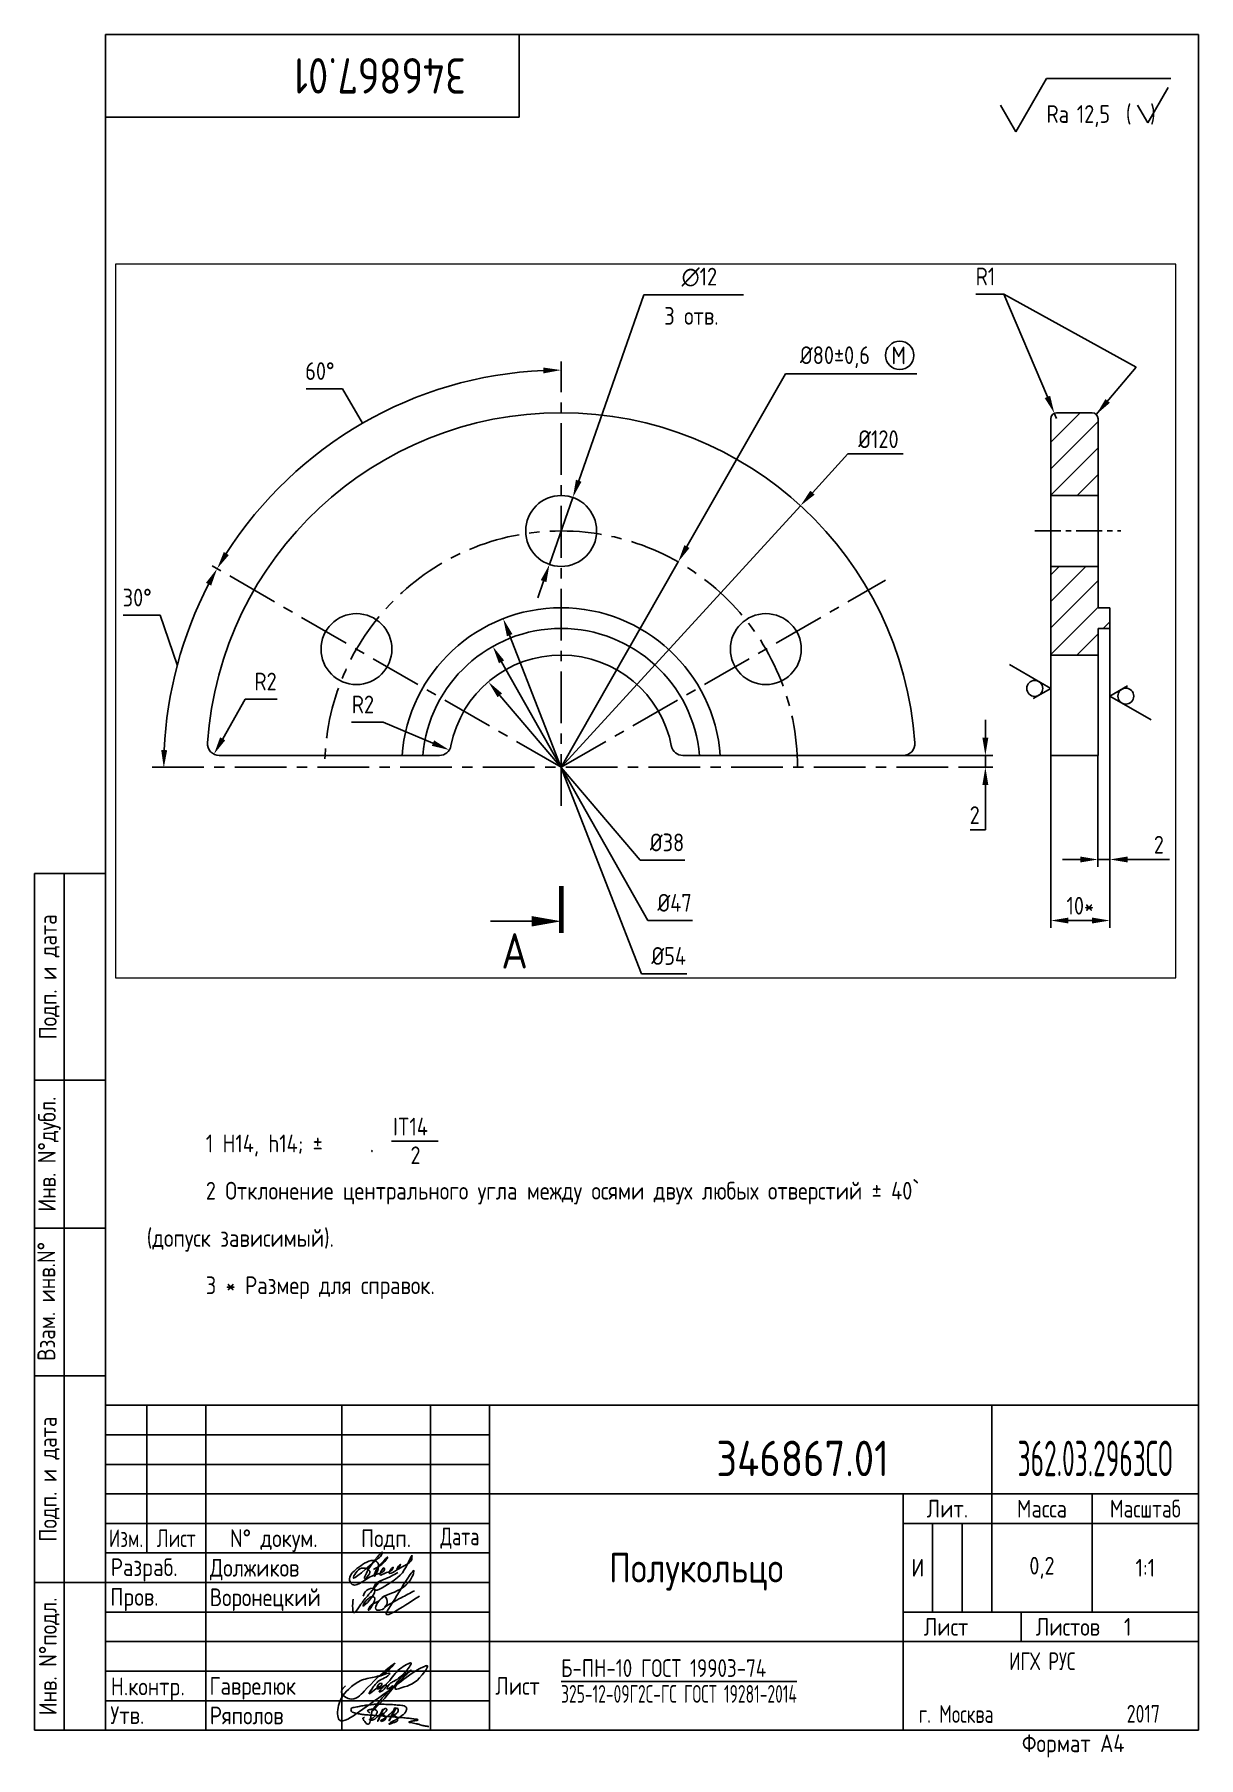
# Paper-space layout 'A4_protect' of a CAD drawing. Header units: millimetres. Extents: x 8 to 205, y 0 to 292.
# The model-space entities are those that its viewports show. They can reach past a viewport. Long polylines and large blocks are cut down to what shows.
import ezdxf
from ezdxf.enums import TextEntityAlignment as Align

# ---------------------------------------------------------------- set-up
doc = ezdxf.new("R2010")
doc.units = ezdxf.units.MM
doc.header["$LTSCALE"] = 7
doc.linetypes.add('CENTER', pattern=[2, 1.25, -0.25, 0.25, -0.25])
doc.layers.add('AM_VIEWS', color=1, linetype='Continuous', lineweight=25, plot=False)
for name, color, linetype in [('Bord', 1, 'Continuous'), ('Cen', 5, 'CENTER'), ('Cont', 6, 'Continuous'), ('Dim', 7, 'Continuous'), ('Sil', 4, 'Continuous'), ('Text', 3, 'Continuous'), ('Textb', 6, 'Continuous'), ('Vporti', 7, 'Continuous')]:
    doc.layers.add(name, color=color, linetype=linetype)
doc.layers.get('Vporti').off()
doc.styles.add('Style1', font='romans.shx', dxfattribs={"width": 0.8})
doc.dimstyles.new('Anqular', dxfattribs={"dimtxt": 3, "dimasz": 3, "dimexe": 1.25, "dimexo": 0, "dimgap": 1.5, "dimtad": 2, "dimtoh": 1, "dimtxsty": 'Style1', "dimcen": 2.5, "dimclrt": 3, "dimadec": 0, "dimazin": 0, "dimtfac": 1, "dimtmove": 1, "dimatfit": 3, "dimfxl": 1, "dimarcsym": 0})
doc.dimstyles.new('Dia', dxfattribs={"dimtxt": 3, "dimasz": 3, "dimexe": 1.25, "dimexo": 0, "dimgap": 1.5, "dimtad": 1, "dimtih": 1, "dimtoh": 1, "dimtxsty": 'Style1', "dimcen": 0, "dimsd2": 1, "dimclrt": 3, "dimadec": 0, "dimazin": 0, "dimtfac": 1, "dimtmove": 0, "dimatfit": 3, "dimfxl": 1, "dimarcsym": 0})
doc.dimstyles.new('Lin', dxfattribs={"dimtxt": 3, "dimasz": 3, "dimexe": 1.25, "dimexo": 0, "dimgap": 1, "dimtad": 1, "dimtoh": 1, "dimdec": 3, "dimtxsty": 'Style1', "dimcen": 2.5, "dimclrt": 3, "dimadec": 0, "dimazin": 0, "dimtfac": 1, "dimtdec": 3, "dimtmove": 0, "dimatfit": 3, "dimldrblk": 'DOT', "dimfxl": 1, "dimarcsym": 0})
doc.dimstyles.new('Rad', dxfattribs={"dimtxt": 3, "dimasz": 3, "dimexe": 1.25, "dimexo": 0, "dimgap": 1.5, "dimtad": 1, "dimtoh": 1, "dimtxsty": 'Style1', "dimcen": 2.5, "dimclrt": 3, "dimadec": 0, "dimazin": 0, "dimtfac": 1, "dimtmove": 0, "dimatfit": 2, "dimfxl": 1, "dimarcsym": 0})

# ---------------------------------------------------------------- blocks, each defined once
blk = doc.blocks.new('A4')
at = {"layer": 'Bord'}
for p, q in [((20, 55), (85, 55)), ((20, 50), (85, 50)), ((20, 45), (85, 45)), ((160, 40), (160, 25)), ((165, 40), (165, 25)), ((20, 30), (85, 30)), ((20, 25), (85, 25)), ((20, 20), (85, 20)), ((20, 15), (85, 15)), ((20, 10), (85, 10))]:
    blk.add_line(p, q, dxfattribs=at)
at = {"layer": 'Cont'}
for p, q in [((205, 292), (20, 292)), ((20, 292), (20, 5)), ((90, 278), (90, 292)), ((205, 292), (205, 5)), ((20, 278), (90, 278)), ((8, 5), (8, 150)), ((8, 150), (20, 150)), ((13, 5), (13, 150)), ((8, 115), (20, 115)), ((20, 90), (8, 90)), ((20, 65), (8, 65)), ((205, 60), (20, 60)), ((20, 60), (205, 60)), ((27, 60), (27, 35)), ((37, 60), (37, 5)), ((60, 5), (60, 60)), ((75, 60), (75, 5)), ((85, 5), (85, 60)), ((170, 60), (170, 25)), ((85, 45), (205, 45)), ((155, 5), (155, 45)), ((187, 25), (187, 45)), ((20, 40), (85, 40)), ((205, 40), (155, 40)), ((85, 35), (20, 35)), ((20, 30), (8, 30)), ((155, 25), (205, 25)), ((175, 25), (175, 20)), ((205, 20), (85, 20)), ((20, 5), (8, 5)), ((205, 5), (20, 5))]:
    blk.add_line(p, q, dxfattribs=at)
at = {"layer": 'Text', "style": 'Style1', "width": 0.8}
for s, p in [('Подп. и дата', (10.5, 132.5)), ('Инв. N%%dдубл.', (10.5, 102.5)), ('Взам. инв.N%%d ', (10, 78.38)), ('Подп. и дата', (10.5, 47.5)), ('Инв. N%%dподл.', (10.5, 17.5))]:
    blk.add_text(s, height=3, rotation=90, dxfattribs=at).set_placement(p, align=Align.MIDDLE)
at = {"layer": 'Text', "style": 'Style1'}
for s, width, p in [('Лит.', 0.8, (162.5, 42.5)), ('Масса', 0.8, (178.5, 42.5)), ('Масштаб', 0.75, (196, 42.5)), ('Изм.', 0.7, (23.5, 37.5)), ('Лист', 0.7, (32, 37.5)), ('N%%d докум.', 0.8, (48.5, 37.5)), ('Подп.', 0.8, (67.5, 37.5)), ('Лист', 0.8, (162.27, 22.5)), ('Листов', 0.8, (182.9, 22.5))]:
    blk.add_text(s, height=3, dxfattribs=dict(at, width=width)).set_placement(p, align=Align.MIDDLE_CENTER)
at = {"layer": 'Text', "style": 'Style1', "width": 0.7}
for s, p in [('Дата', (80, 37.5)), ('ИГХ РУС', (178.57, 16.69))]:
    blk.add_text(s, height=3, dxfattribs=at).set_placement(p, align=Align.MIDDLE)
at = {"layer": 'Text', "style": 'Style1'}
for s, width, p in [('Разpаб.', 0.8, (20.92, 31.1)), ('Пpов.', 0.8, (20.84, 26.08)), ('Н.контp.', 0.8, (20.92, 10.92)), ('Утв.', 0.8, (20.84, 6.06)), ('г. Москва', 0.7, (157.64, 6.25)), ('Фоpмат А4', 0.8, (175.11, 1.29))]:
    blk.add_text(s, height=3, dxfattribs=dict(at, width=width)).set_placement(p)
for tag, p, width in [('ФИО', (39, 31), 0.8), ('ФИО', (39, 26), 0.8), ('ГОСТ_СОРТАМЕНТА', (98.19, 14), 0.8), ('ФИО', (39, 11), 0.8), ('ФИО', (39, 6), 0.8), ('2017', (192.85, 6.29), 0.7)]:
    blk.add_attdef(tag, p, '', height=3, dxfattribs=dict(at, width=width))
at = {"layer": 'Text', "style": 'Style1', "width": 0.8}
for tag, p in [('И', (157.49, 32.5)), ('700', (178.5, 32.5)), ('1:20', (196, 32.5))]:
    blk.add_attdef(tag, text='', height=3, dxfattribs=at).set_placement(p, align=Align.MIDDLE)
blk.add_attdef('Сборочный_чертеж', text='', height=3, dxfattribs=at).set_placement((120, 21.3), align=Align.CENTER)
for tag, p in [('1', (171.12, 22.5)), ('2', (193, 22.5))]:
    blk.add_attdef(tag, text='', height=3, dxfattribs=at).set_placement(p, align=Align.MIDDLE_CENTER)
blk.add_attdef('ЛИСТ', text='', height=3, dxfattribs=at).set_placement((85.99, 12.5), align=Align.MIDDLE_LEFT)
at = {"layer": 'Text', "style": 'Style1', "width": 0.7}
blk.add_attdef('%%OГОСТ_ТЕХ._ТРЕБОВАНИЙ', text='', height=3, dxfattribs=at).set_placement((98.19, 8), align=Align.BOTTOM_LEFT)
at = {"layer": 'Textb', "style": 'Style1', "width": 0.8}
blk.add_attdef('1234567', (81, 290), '', height=6, rotation=180, dxfattribs=at)
blk.add_attdef('1234567', (123.4, 48), '', height=6, dxfattribs=at)
for tag, height, p in [('123ХЯ', 6, (183.62, 48)), ('НАИМЕНОВАНИЕ', 5, (120, 30))]:
    blk.add_attdef(tag, text='', height=height, dxfattribs=at).set_placement(p, align=Align.CENTER)
blk = doc.blocks.new('A$C314368CF')
at = {"layer": 'Text'}
for q in [(7.18, 6), (1.98, 3)]:
    blk.add_line((3.72, 0), q, dxfattribs=at)
at = {"layer": 'Text', "style": 'Style1', "width": 0.8}
blk.add_text('(  )', height=3, dxfattribs=at).set_placement((0, 0))
blk = doc.blocks.new('sherISO_18')
at = {"layer": 'Cont'}
for p, q in [((-30.94, -16.46), (-25.74, -7.46)), ((-25.74, -7.46), (-4.67, -7.46)), ((-30.94, -16.46), (-33.54, -11.96))]:
    blk.add_line(p, q, dxfattribs=at)
blk.add_blockref('A$C314368CF', (-12.3, -14.96))
at = {"layer": 'Textb', "style": 'Style1', "width": 0.8}
blk.add_text('Ra', height=3, dxfattribs=at).set_placement((-25.74, -14.96))
blk.add_attdef('12,5', (-20.6, -14.96), '', height=3, dxfattribs=at)
blk = doc.blocks.new('*D19')
at = {"layer": 'Dim', "color": 0, "lineweight": -2, "transparency": 16777216}
for p, q in [((322.07, 14.02), (298.31, 41.91)), ((329.63, 14.02), (322.07, 14.02))]:
    blk.add_line(p, q, dxfattribs=at)
at = {"layer": 'Dim', "color": 0, "transparency": 16777216}
blk.add_solid([(298.69, 42.24), (297.93, 41.59), (296.37, 44.2)], dxfattribs=at)
at = {"layer": 'Dim', "color": 3, "transparency": 16777216, "insert": (326.6, 17.02), "char_height": 3, "attachment_point": 5, "style": 'Style1'}
blk.add_mtext('%%c38', dxfattribs=at)
blk = doc.blocks.new('*D20')
at = {"layer": 'Dim', "color": 0, "lineweight": -2, "transparency": 16777216}
for p, q in [((323.35, 3.8), (298.6, 47.58)), ((330.91, 3.8), (323.35, 3.8))]:
    blk.add_line(p, q, dxfattribs=at)
at = {"layer": 'Dim', "color": 0, "transparency": 16777216}
blk.add_solid([(299.03, 47.83), (298.16, 47.33), (297.12, 50.19)], dxfattribs=at)
at = {"layer": 'Dim', "color": 3, "transparency": 16777216, "insert": (327.88, 6.8), "char_height": 3, "attachment_point": 5, "style": 'Style1'}
blk.add_mtext('%%c47', dxfattribs=at)
blk = doc.blocks.new('*D21')
at = {"layer": 'Dim', "color": 0, "lineweight": -2, "transparency": 16777216}
for p, q in [((322.31, -5.2), (299.97, 52.1)), ((329.98, -5.2), (322.31, -5.2))]:
    blk.add_line(p, q, dxfattribs=at)
at = {"layer": 'Dim', "color": 0, "transparency": 16777216}
blk.add_solid([(300.44, 52.28), (299.51, 51.91), (298.88, 54.89)], dxfattribs=at)
at = {"layer": 'Dim', "color": 3, "transparency": 16777216, "insert": (326.89, -2.2), "char_height": 3, "attachment_point": 5, "style": 'Style1'}
blk.add_mtext('%%c54', dxfattribs=at)
blk = doc.blocks.new('RAZREZ01')
at = {"layer": 'Text'}
blk.add_lwpolyline([(-12, 0), (-5, 0)], dxfattribs=at)
blk.add_lwpolyline([(0, 0, 0, 1.76, 0), (-5, 0, 1.76, 1.76, 0)], format="xyseb", dxfattribs=at)
at = {"layer": 'Text', "const_width": 0.8}
blk.add_lwpolyline([(0, 2), (0, -6)], dxfattribs=at)
at = {"layer": 'Textb', "style": 'Style1', "width": 0.8}
blk.add_attdef('A', (-10.16, 2), '', height=6, dxfattribs=at)
blk = doc.blocks.new('*D22')
at = {"layer": 'Dim', "color": 0, "lineweight": -2, "transparency": 16777216}
for p, q in [((240.84, 55.46), (234.54, 55.46)), ((243.73, 47.09), (240.84, 55.46))]:
    blk.add_line(p, q, dxfattribs=at)
blk.add_arc((308.77, 29.69), 67.32, 152.5533, 177.485, dxfattribs=at)
at = {"layer": 'Dim', "color": 0, "transparency": 16777216}
for points in [[(248.58, 60.96), (249.46, 60.48), (250.46, 63.35)], [(242.01, 32.63), (241.01, 32.65), (241.44, 29.64)]]:
    blk.add_solid(points, dxfattribs=at)
at = {"layer": 'Dim', "color": 3, "transparency": 16777216, "insert": (236.94, 58.46), "char_height": 3, "attachment_point": 5, "style": 'Style1'}
blk.add_mtext('30°', dxfattribs=at)
blk = doc.blocks.new('*D23')
at = {"layer": 'Dim', "color": 0, "lineweight": -2, "transparency": 16777216}
for p, q in [((271.69, 93.79), (265.51, 93.79)), ((275.07, 87.96), (271.69, 93.79))]:
    blk.add_line(p, q, dxfattribs=at)
blk.add_arc((308.69, 29.74), 67.23, 92.557, 147.443, dxfattribs=at)
at = {"layer": 'Dim', "color": 0, "transparency": 16777216}
for points in [[(305.68, 97.39), (305.7, 96.4), (308.69, 96.96)], [(252.45, 65.65), (251.6, 66.17), (250.47, 63.35)]]:
    blk.add_solid(points, dxfattribs=at)
at = {"layer": 'Dim', "color": 3, "transparency": 16777216, "insert": (267.85, 96.79), "char_height": 3, "attachment_point": 5, "style": 'Style1'}
blk.add_mtext('60°', dxfattribs=at)
blk = doc.blocks.new('*D24')
at = {"layer": 'Dim', "color": 0, "lineweight": -2, "transparency": 16777216}
for p, q in [((255.22, 41.25), (251.41, 34.56)), ((260.6, 41.25), (255.22, 41.25))]:
    blk.add_line(p, q, dxfattribs=at)
at = {"layer": 'Dim', "color": 0, "transparency": 16777216}
blk.add_solid([(250.97, 34.8), (251.84, 34.31), (249.93, 31.95)], dxfattribs=at)
at = {"layer": 'Dim', "color": 3, "transparency": 16777216, "insert": (258.66, 44.25), "char_height": 3, "attachment_point": 5, "style": 'Style1'}
blk.add_mtext('R2', dxfattribs=at)
blk = doc.blocks.new('*D25')
at = {"layer": 'Dim', "color": 0, "lineweight": -2, "transparency": 16777216}
for p, q in [((273.2, 37.37), (278.59, 37.37)), ((278.59, 37.37), (287, 33.83))]:
    blk.add_line(p, q, dxfattribs=at)
at = {"layer": 'Dim', "color": 0, "transparency": 16777216}
blk.add_solid([(287.19, 34.29), (286.8, 33.37), (289.76, 32.66)], dxfattribs=at)
at = {"layer": 'Dim', "color": 3, "transparency": 16777216, "insert": (275.14, 40.37), "char_height": 3, "attachment_point": 5, "style": 'Style1'}
blk.add_mtext('R2', dxfattribs=at)
blk = doc.blocks.new('*D26')
at = {"layer": 'Dim', "color": 0, "lineweight": -2, "transparency": 16777216}
for p, q in [((322.66, 109.68), (311.66, 78.23)), ((335.11, 109.68), (322.66, 109.68)), ((306.71, 64.07), (310.67, 75.4)), ((305.72, 61.24), (304.73, 58.41))]:
    blk.add_line(p, q, dxfattribs=at)
at = {"layer": 'Dim', "color": 0, "transparency": 16777216}
for points in [[(311.19, 78.4), (312.13, 78.07), (310.67, 75.4)], [(305.24, 61.41), (306.19, 61.07), (306.71, 64.07)]]:
    blk.add_solid(points, dxfattribs=at)
at = {"layer": 'Dim', "color": 3, "transparency": 16777216, "insert": (332.08, 112.68), "char_height": 3, "attachment_point": 5, "style": 'Style1'}
blk.add_mtext('∅12', dxfattribs=at)
blk = doc.blocks.new('*D27')
at = {"layer": 'Dim', "color": 0, "lineweight": -2, "transparency": 16777216}
for p, q in [((380.48, 34.74), (380.48, 37.74)), ((366.55, 31.74), (381.73, 31.74)), ((377.29, 29.74), (381.73, 29.74)), ((380.48, 31.74), (380.48, 29.74)), ((380.48, 26.74), (380.48, 19.14)), ((380.48, 19.14), (377.88, 19.14))]:
    blk.add_line(p, q, dxfattribs=at)
at = {"layer": 'Dim', "color": 0, "transparency": 16777216}
for points in [[(379.98, 34.74), (380.98, 34.74), (380.48, 31.74)], [(379.98, 26.74), (380.98, 26.74), (380.48, 29.74)]]:
    blk.add_solid(points, dxfattribs=at)
at = {"layer": 'Dim', "color": 3, "transparency": 16777216, "insert": (378.68, 21.64), "char_height": 3, "attachment_point": 5, "style": 'Style1'}
blk.add_mtext('2', dxfattribs=at)
blk = doc.blocks.new('_Dot')
at = {"color": 0, "linetype": 'ByBlock', "lineweight": -2}
blk.add_line((-0.5, 0), (-1, 0), dxfattribs=at)
at = {"color": 0, "linetype": 'ByBlock', "const_width": 0.5}
blk.add_lwpolyline([(-0.25, 0, 1), (0.25, 0, 1)], format="xyb", close=True, dxfattribs=at)
blk = doc.blocks.new('*D28')
at = {"layer": 'Dim', "color": 0, "lineweight": -2, "transparency": 16777216}
for p, q in [((401.54, 53.24), (401.54, 12.88)), ((399.54, 31.74), (399.54, 12.88)), ((396.54, 14.13), (393.54, 14.13)), ((399.54, 14.13), (401.54, 14.13)), ((404.54, 14.13), (411.64, 14.13))]:
    blk.add_line(p, q, dxfattribs=at)
at = {"layer": 'Dim', "color": 0, "transparency": 16777216}
for points in [[(396.54, 14.63), (396.54, 13.63), (399.54, 14.13)], [(404.54, 14.63), (404.54, 13.63), (401.54, 14.13)]]:
    blk.add_solid(points, dxfattribs=at)
at = {"layer": 'Dim', "color": 3, "transparency": 16777216, "insert": (409.84, 16.63), "char_height": 3, "attachment_point": 5, "style": 'Style1'}
blk.add_mtext('2', dxfattribs=at)
blk = doc.blocks.new('*D29')
at = {"layer": 'Dim', "color": 0, "lineweight": -2, "transparency": 16777216}
for p, q in [((401.54, 53.24), (401.54, 2.55)), ((391.54, 31.74), (391.54, 2.55)), ((398.54, 3.8), (394.54, 3.8))]:
    blk.add_line(p, q, dxfattribs=at)
at = {"layer": 'Dim', "color": 0, "transparency": 16777216}
for points in [[(394.54, 4.3), (394.54, 3.3), (391.54, 3.8)], [(398.54, 4.3), (398.54, 3.3), (401.54, 3.8)]]:
    blk.add_solid(points, dxfattribs=at)
at = {"layer": 'Dim', "color": 3, "transparency": 16777216, "insert": (396.54, 6.3), "char_height": 3, "attachment_point": 5, "style": 'Style1'}
blk.add_mtext('10*', dxfattribs=at)
blk = doc.blocks.new('sherISO_09')
at = {"layer": 'Text'}
for q in [(4.04, 7), (-1.73, 3)]:
    blk.add_line((0, 0), q, dxfattribs=at)
blk.add_circle((0, 2.71), 1.35, dxfattribs=at)
blk = doc.blocks.new('forma20')
at = {"layer": 'Bord'}
blk.add_circle((0, 0), 2.4, dxfattribs=at)
at = {"layer": 'Text', "style": 'Style1', "width": 0.8}
blk.add_text('М', height=3, dxfattribs=at).set_placement((-1.4, -1.5))
blk = doc.blocks.new('*D30')
at = {"layer": 'Dim', "color": 0, "lineweight": -2, "transparency": 16777216}
for p, q in [((383.59, 109.81), (378.89, 109.81)), ((390.98, 92.42), (383.59, 109.81)), ((392.54, 88.74), (392.15, 89.66))]:
    blk.add_line(p, q, dxfattribs=at)
at = {"layer": 'Dim', "color": 0, "transparency": 16777216}
blk.add_solid([(391.44, 92.61), (390.52, 92.22), (392.15, 89.66)], dxfattribs=at)
at = {"layer": 'Dim', "color": 3, "transparency": 16777216, "insert": (380.49, 112.81), "char_height": 3, "attachment_point": 5, "style": 'Style1'}
blk.add_mtext('R1', dxfattribs=at)
blk = doc.blocks.new('*D31')
at = {"color": 0, "lineweight": -2, "transparency": 16777216}
for p, q in [((346.65, 96.35), (329.98, 67.09)), ((362.39, 96.35), (346.65, 96.35)), ((308.69, 29.74), (328.49, 64.49))]:
    blk.add_line(p, q, dxfattribs=at)
at = {"color": 0, "transparency": 16777216}
blk.add_solid([(329.54, 67.34), (330.41, 66.85), (328.49, 64.49)], dxfattribs=at)
at = {"color": 3, "transparency": 16777216, "insert": (355.02, 99.13), "char_height": 3, "attachment_point": 5, "style": 'Style1'}
blk.add_mtext('%%c80±0,6   ', dxfattribs=at)
blk = doc.blocks.new('*D32')
at = {"color": 0, "lineweight": -2, "transparency": 16777216}
for p, q in [((357.21, 82.76), (351.22, 76.21)), ((366.55, 82.76), (357.21, 82.76)), ((308.69, 29.74), (349.19, 74))]:
    blk.add_line(p, q, dxfattribs=at)
at = {"color": 0, "transparency": 16777216}
blk.add_solid([(350.85, 76.55), (351.59, 75.88), (349.19, 74)], dxfattribs=at)
at = {"color": 3, "transparency": 16777216, "insert": (362.38, 85.26), "char_height": 3, "attachment_point": 5, "style": 'Style1'}
blk.add_mtext('%%c120', dxfattribs=at)

msp = doc.modelspace()

# ---------------------------------------------------------------- hatches: boundary and pattern name
at = {"layer": 'Dim'}
h = msp.add_hatch(dxfattribs=at)
h.set_pattern_fill('ANSI31', color=256, style=0)
h.set_pattern_definition([(45, (91.3782, -80.7053), (-2.245064, 2.245064), [])])
h.paths.add_polyline_path([(399.5405, 88.7353, 0.41421356), (398.5405, 89.7353), (392.5405, 89.7353, 0.41421356), (391.5405, 88.7353), (391.5405, 75.7353), (399.5405, 75.7353)])
h.paths.add_polyline_path([(399.5405, 63.7353), (391.5405, 63.7353), (391.5405, 48.7353), (399.5405, 48.7353), (399.5405, 53.2353), (401.5405, 53.2353), (401.5405, 56.7353), (399.5405, 56.7353)])

# ---------------------------------------------------------------- linework, layer by layer
at = {"layer": 'Cen'}
for p, q in [((308.6881, 23.2115), (308.6881, 98.3923)), ((308.6881, 29.7353), (249.6354, 63.8294)), ((308.6881, 29.7353), (363.5524, 61.4112)), ((239.4544, 29.7353), (377.2947, 29.7353))]:
    msp.add_line(p, q, dxfattribs=at)
at = {"layer": 'Cen', "ltscale": 0.5}
msp.add_line((388.8579, 69.7353), (403.3807, 69.7353), dxfattribs=at)
at = {"layer": 'Cen'}
msp.add_arc((308.6881, 29.7353), 40, 0, 180, dxfattribs=at)
at = {"layer": 'Cont'}
for p, q in [((391.5405, 88.7353), (391.5405, 31.7353)), ((392.5405, 89.7353), (398.5405, 89.7353)), ((399.5405, 56.7353), (399.5405, 88.7353)), ((391.5405, 75.7353), (399.534, 75.7353)), ((391.5405, 63.7353), (399.5405, 63.7353)), ((399.5405, 56.7353), (401.5405, 56.7353)), ((401.5405, 56.7353), (401.5405, 53.2353)), ((399.5405, 53.2353), (401.5405, 53.2353)), ((399.5405, 31.7353), (399.5405, 53.2353)), ((391.5405, 48.7353), (399.5405, 48.7353)), ((250.8262, 31.7353), (288.0726, 31.7353)), ((329.3036, 31.7353), (366.55, 31.7353)), ((391.5405, 31.7353), (399.5405, 31.7353))]:
    msp.add_line(p, q, dxfattribs=at)
for centre in [(308.6881, 69.7353), (274.0471, 49.7353), (343.3291, 49.7353)]:
    msp.add_circle(centre, 6, dxfattribs=at)
for centre, radius, start, end in [((308.6881, 29.7353), 60, 3.954572, 176.045428), ((392.5405, 88.7353), 1, 90, 180), ((398.5405, 88.7353), 1, 0, 90), ((308.6881, 29.7353), 27, 4.248023, 175.751977), ((308.6881, 29.7353), 23.5, 4.882142, 175.117858), ((308.6881, 29.7353), 19, 10.399508, 169.019425), ((250.8262, 33.7353), 2, 176.045428, 270), ((288.0726, 33.7353), 2, 270, 349.019425), ((329.3036, 33.7353), 2, 190.980575, 270), ((366.55, 33.7353), 2, 270, 3.954572)]:
    msp.add_arc(centre, radius, start, end, dxfattribs=at)
at = {"layer": 'Dim'}
for p, q in [((329.8476, 109.6764), (339.5707, 109.6764)), ((361.9165, 96.3456), (368.9012, 96.3456))]:
    msp.add_line(p, q, dxfattribs=at)

# ---------------------------------------------------------------- block references
at = {"layer": 'Dim', "rotation": 270}
msp.add_blockref('sherISO_09', (401.5405, 41.7803), dxfattribs=at)
at = {"layer": 'Dim'}
ref = msp.add_blockref('RAZREZ01', (308.7189, 3.672), dxfattribs=dict(at, xscale=-1, rotation=180))
ref.add_attrib('A', 'А', (298.5589, -4.328), dxfattribs={"layer": 'Textb', "height": 6, "style": 'Style1', "width": 0.8})
at = {"layer": 'Sil'}
msp.add_blockref('forma20', (365.9841, 99.4451), dxfattribs=at)
at = {"layer": 'Text', "rotation": 90}
msp.add_blockref('sherISO_09', (391.5405, 43.0925), dxfattribs=at)

# ---------------------------------------------------------------- texts
at = {"layer": 'Text', "style": 'Style1', "width": 0.8}
msp.add_text('3 отв.', height=3, dxfattribs=at).set_placement((326.1465, 104.6335))

# ---------------------------------------------------------------- dimensions: what is measured, and where the dimension line sits
for mpoint, text, picture, middle in [((328.4926, 64.4885), '%%c80±0,6   ', '*D31', (355.0182, 96.3456)), ((349.1925, 74.0003), '%%c120', '*D32', (362.3791, 82.7596))]:
    dim = msp.add_radius_dim(center=(308.6881, 29.7353), mpoint=mpoint, text=text, dimstyle='Lin')
    dim.commit()
    dim.dimension.update_dxf_attribs({"geometry": picture, "text_midpoint": middle, "dimtype": 164})
at = {"layer": 'Dim'}
dim = msp.add_diameter_dim_2p(p1=(306.7071, 64.0718), p2=(310.6691, 75.3988), dimstyle='Dia', dxfattribs=at)
dim.commit()
dim.dimension.update_dxf_attribs({"geometry": '*D26', "text_midpoint": (332.0835, 109.6764), "dimtype": 163})
dim = msp.add_radius_dim(center=(392.5405, 88.7353), mpoint=(392.1498, 89.6558), dimstyle='Rad', dxfattribs=at)
dim.commit()
dim.dimension.update_dxf_attribs({"geometry": '*D30', "text_midpoint": (380.4931, 109.8127), "dimtype": 164})
for base, line1, line2, picture, middle in [((285.6952, 92.9077), ((308.6881, 23.2115), (308.6881, 98.3923)), ((308.6881, 29.7353), (249.6354, 63.8294)), '*D23', (267.8504, 96.7942)), ((242.4612, 41.3505), ((239.614, 29.6432), (377.2947, 29.7353)), ((308.6881, 29.7353), (249.795, 63.7372)), '*D22', (236.9449, 58.4646))]:
    dim = msp.add_angular_dim_2l(base=base, line1=line1, line2=line2, dimstyle='Anqular', dxfattribs=at)
    dim.commit()
    dim.dimension.update_dxf_attribs({"geometry": picture, "text_midpoint": middle, "dimtype": 162})
for mpoint, text, picture, middle in [((298.8814, 54.8914), '%%c54', '*D21', (322.3053, -5.1953)), ((297.1215, 50.1916), '%%c47', '*D20', (323.3536, 3.7984)), ((296.3661, 44.198), '%%c38', '*D19', (322.0739, 14.024))]:
    dim = msp.add_radius_dim(center=(308.6881, 29.7353), mpoint=mpoint, text=text, dimstyle='Rad', override={"dimtmove": 1}, dxfattribs=at)
    dim.commit()
    dim.dimension.update_dxf_attribs({"geometry": picture, "text_midpoint": middle, "dimtype": 164})
dim = msp.add_linear_dim(base=(391.5405, 3.7984), p1=(401.5405, 53.2353), p2=(391.5405, 31.7353), text='<>*', dimstyle='Lin', dxfattribs=at)
dim.commit()
dim.dimension.update_dxf_attribs({"geometry": '*D29', "text_midpoint": (396.5405, 6.2984)})
dim = msp.add_linear_dim(base=(399.5405, 14.1254), p1=(401.5405, 53.2353), p2=(399.5405, 31.7353), dimstyle='Lin', dxfattribs=at)
dim.commit()
dim.dimension.update_dxf_attribs({"geometry": '*D28', "text_midpoint": (409.8405, 14.1254), "dimtype": 160})
for center, mpoint, picture, middle in [((250.915, 33.6877), (249.9264, 31.9491), '*D24', (255.2167, 41.2528)), ((287.9175, 33.4391), (289.7607, 32.6628), '*D25', (278.5854, 37.3693))]:
    dim = msp.add_radius_dim(center=center, mpoint=mpoint, dimstyle='Rad', override={"dimtmove": 1}, dxfattribs=at)
    dim.commit()
    dim.dimension.update_dxf_attribs({"geometry": picture, "text_midpoint": middle, "dimtype": 164})
dim = msp.add_linear_dim(base=(380.4825, 31.7353), p1=(377.2947, 29.7353), p2=(366.55, 31.7353), angle=90, dimstyle='Lin', dxfattribs=at)
dim.commit()
dim.dimension.update_dxf_attribs({"geometry": '*D27', "text_midpoint": (378.6825, 19.1353), "dimtype": 160})

# ---------------------------------------------------------------- leaders
msp.add_leader([(399.2477, 89.4424), (405.9935, 97.4604), (383.5931, 109.8127)], dimstyle='Rad', dxfattribs=at)

psp = doc.layouts.new('A4_protect')

# ---------------------------------------------------------------- linework, layer by layer
at = {"layer": 'Cont'}
psp.add_line((205, 292), (205, 5), dxfattribs=at)
at = {"layer": 'Text'}
psp.add_line((68.44, 104.68), (76.3, 104.68), dxfattribs=at)
for points, knots in [([(63.87, 30.9), (64.29, 31.82), (64.82, 33), (67.09, 35.57), (66.64, 34.4), (65.14, 33.38), (60.93, 29.26), (62.58, 32.01), (63.56, 32.69), (65.12, 32), (64.49, 31.19), (63.97, 30.51), (63.8, 30.77), (63.84, 30.86), (63.87, 30.9)], [0, 0, 0, 0, 4.062617, 5.226919, 5.800291, 6.663227, 11.774431, 12.938639, 14.11351, 15.354081, 16.396133, 16.918576, 17.03251, 17.182794, 17.182794, 17.182794, 17.182794]), ([(69.52, 31.69), (68.76, 31.27), (67.44, 30.54), (65.57, 29.96), (65.24, 28.03), (70.17, 31.13), (70.5, 31.74), (71.91, 34.76), (71.88, 33.33), (71, 33.2), (68.81, 31.73), (70.13, 33.48), (69.59, 31.97), (67.07, 30.86), (68.96, 33.03), (68.41, 31.83), (67.69, 31.86), (65.82, 30.62), (67.16, 32.88), (67.28, 31.79), (65.37, 31.35), (64.1, 30.51), (61.95, 29.16), (60.91, 30.89), (62.41, 32.31), (63.82, 33.27), (65.1, 33.91), (66.06, 33.5), (66.47, 32.51), (65.17, 30.19), (65.87, 32.48), (66.47, 32.93), (68.12, 34.75), (67.13, 33.29), (66.4, 32.75), (65.59, 32.36), (65.35, 32.23)], [0, 0, 0, 0, 2.703743, 4.672825, 5.02799, 7.955933, 13.437489, 13.883188, 14.189441, 16.413959, 17.478513, 18.47964, 18.959294, 20.910841, 22.003091, 22.470554, 23.533771, 24.710748, 26.01626, 26.201331, 27.488187, 30.382065, 32.258784, 33.069724, 35.439902, 37.010787, 38.612861, 39.32109, 39.818865, 41.83144, 42.782113, 44.494961, 45.867914, 46.467245, 48.290622, 49.101188, 49.101188, 49.101188, 49.101188]), ([(63.6, 27.71), (63.76, 28.09), (64.07, 28.84), (66.58, 29.4), (64.77, 26.95), (63.25, 25.62), (64.3, 27.61), (66.45, 27.68), (63.98, 24.38), (65.04, 26.59), (66.2, 26.49), (67.18, 27.99), (68.02, 26.62), (67.18, 25.28), (65.15, 25.28), (66.73, 27.68), (69.14, 28.35), (71.5, 29.63), (73, 34.06), (69.21, 27.53), (66.55, 23.39), (70.02, 25.66), (73.16, 27.71)], [0, 0, 0, 0, 1.213353, 2.399709, 5.497648, 5.861317, 7.611627, 8.43806, 10.837371, 11.583123, 13.461301, 14.534506, 15.162086, 17.217848, 17.944717, 20.123775, 21.948027, 26.460707, 27.144718, 34.52243, 35.159468, 41.304292, 41.304292, 41.304292, 41.304292]), ([(61.91, 27.16), (61.87, 26.7), (61.8, 26.04), (61.96, 24.5), (63.29, 26.4), (64.42, 27.83), (65.8, 29.44), (66.61, 30.38)], [0, 0, 0, 0, 1.523947, 2.237958, 3.351836, 5.856423, 9.374056, 9.374056, 9.374056, 9.374056]), ([(72.34, 28.61), (71.57, 28.21), (69.85, 27.34), (68.18, 26.39), (67.26, 25.86)], [0, 0, 0, 0, 2.587978, 5.77327, 5.77327, 5.77327, 5.77327]), ([(60.65, 12.53), (60.31, 12.22), (59.43, 11.41), (61.82, 9.55), (64.95, 12.81), (66.45, 14.42), (69.34, 16.64), (67.44, 14.56), (66.03, 14.04), (63.33, 13.65), (61.03, 11.99), (59.29, 9.95), (59.15, 5.43), (65.3, 9.8), (69.05, 12.41), (72.34, 15.11), (75.01, 16.24), (72.69, 12.91), (71.4, 12.59), (68.09, 11.53), (70.35, 13.96), (72.42, 15.68), (69.73, 13.87), (68.63, 11.77), (63.84, 6.65), (66.45, 10.13), (69.56, 13.35), (67.43, 11.55), (67.98, 12.88), (69.14, 13.41), (70.33, 14.26), (72.59, 17.11), (68.96, 15), (68.67, 13.69), (65.62, 11.09), (67.24, 11.79), (67.84, 13.01), (66.79, 12.23), (65.48, 11.7), (66.54, 13.35), (66.9, 12.63), (65.82, 12.17), (64.02, 10.42), (65.51, 12.66), (66.42, 13.61), (67.58, 13.93), (68.54, 14.97), (67.29, 14.48), (66.25, 14.08)], [0, 0, 0, 0, 1.17994, 3.087717, 5.863103, 12.338328, 12.854096, 14.088578, 16.834551, 19.302558, 21.570562, 25.210018, 27.650956, 31.348291, 40.129863, 44.562748, 45.223917, 46.979401, 51.214655, 52.099288, 55.323111, 56.227801, 58.471865, 60.028126, 65.752911, 68.466223, 71.038525, 71.934922, 72.780229, 73.495807, 76.028152, 77.999346, 80.11892, 83.1954, 85.334448, 86.270878, 87.060466, 88.110212, 88.803314, 89.989889, 90.197567, 90.706974, 92.884587, 94.19917, 96.055742, 97.375783, 97.753899, 99.636325, 99.636325, 99.636325, 99.636325]), ([(64.74, 7.99), (64.69, 8), (64.61, 8.03), (64.51, 8.12), (64.42, 8.19), (64.36, 8.31), (64.44, 8.39), (64.56, 8.46), (64.73, 8.51), (64.93, 8.54), (65.17, 8.57), (65.39, 8.54), (65.62, 8.49), (65.82, 8.4), (66.02, 8.25), (66.03, 8.04), (65.95, 7.88), (65.85, 7.72), (65.74, 7.56), (65.6, 7.4), (65.47, 7.24), (65.32, 7.14), (65.2, 7.04), (65.06, 6.98), (64.92, 6.92), (64.81, 6.86), (64.73, 6.83), (64.69, 6.77), (64.76, 6.72), (64.84, 6.71), (64.97, 6.69), (65.12, 6.69), (65.29, 6.74), (65.49, 6.81), (65.67, 6.96), (65.83, 7.13), (66.01, 7.27), (66.16, 7.43), (66.31, 7.55), (66.41, 7.66), (66.5, 7.76), (66.64, 7.91), (66.76, 8.15), (66.86, 8.3), (66.92, 8.58), (66.8, 8.28), (66.77, 8.06), (66.61, 7.71), (66.52, 7.43), (66.43, 7.19), (66.32, 6.93), (66.24, 6.74), (66.03, 6.39), (66.19, 6.79), (66.28, 7.07), (66.45, 7.36), (66.58, 7.62), (66.65, 7.81), (66.76, 8.02), (66.89, 8.2), (66.97, 8.37), (67.09, 8.5), (67.22, 8.66), (67.42, 8.72), (67.59, 8.65), (67.65, 8.49), (67.6, 8.32), (67.47, 8.13), (67.27, 7.99), (67.12, 7.84), (66.97, 7.78), (66.88, 7.74), (66.69, 7.71), (66.92, 7.69), (67.05, 7.62), (67.22, 7.55), (67.32, 7.41), (67.42, 7.29), (67.46, 7.16), (67.46, 6.99), (67.37, 6.82), (67.2, 6.68), (66.98, 6.56), (66.8, 6.48), (66.59, 6.54), (66.7, 6.72), (66.85, 6.78), (67.02, 6.89), (67.18, 6.98), (67.31, 7.08), (67.43, 7.15), (67.52, 7.23), (67.62, 7.3), (67.72, 7.39), (67.85, 7.49), (68.03, 7.64), (68.22, 7.81), (68.4, 7.99), (68.55, 8.11), (68.69, 8.23), (68.77, 8.36), (68.89, 8.46), (68.99, 8.59), (69.05, 8.7), (69.06, 8.89), (68.91, 8.7), (68.85, 8.56), (68.75, 8.31), (68.67, 8.08), (68.57, 7.84), (68.5, 7.6), (68.4, 7.4), (68.3, 7.17), (68.24, 6.96), (68.17, 6.76), (68.13, 6.65), (67.96, 6.61), (68.19, 6.95), (68.32, 7.16), (68.5, 7.49), (68.62, 7.7), (68.75, 7.94), (68.91, 8.22), (69.04, 8.51), (69.18, 8.69), (69.36, 8.8), (69.52, 8.63), (69.57, 8.43), (69.56, 8.24), (69.51, 8.07), (69.4, 7.95), (69.26, 7.84), (69.1, 7.73), (68.94, 7.65), (68.78, 7.61), (68.68, 7.59), (68.46, 7.6), (68.64, 7.56), (68.72, 7.52), (68.84, 7.5), (68.96, 7.45), (69.09, 7.43), (69.19, 7.34), (69.27, 7.24), (69.35, 7.13), (69.4, 7.01), (69.44, 6.88), (69.45, 6.75), (69.43, 6.61), (69.32, 6.5), (69.17, 6.39), (68.97, 6.35), (68.76, 6.27), (68.54, 6.17), (68.28, 6.1), (68.14, 6.06), (67.99, 6.04), (68.09, 6.2), (68.18, 6.26), (68.39, 6.4), (68.63, 6.5), (68.9, 6.66), (69.12, 6.78), (69.27, 6.85), (69.41, 6.94), (69.56, 7.05), (69.78, 7.2), (70.05, 7.38), (70.31, 7.56), (70.54, 7.74), (70.67, 7.91), (70.8, 8.06), (70.87, 8.22), (70.94, 8.36), (70.99, 8.54), (71.02, 8.75), (70.78, 9.1), (70.24, 9.21), (69.66, 9.25), (69.14, 9.28), (68.63, 9.35), (68.14, 9.37), (67.67, 9.36), (67.24, 9.4), (66.85, 9.4), (66.53, 9.43), (66.22, 9.45), (65.88, 9.43), (65.54, 9.41), (65.18, 9.35), (64.79, 9.29), (64.43, 9.28), (64.1, 9.23), (63.75, 9.14), (63.35, 9.15), (62.95, 8.99), (62.53, 8.97), (62.15, 8.86), (61.82, 8.81), (61.6, 8.67), (61.54, 8.44), (61.59, 8.22), (61.83, 8), (62.16, 7.95), (62.57, 7.82), (63.05, 7.77), (63.5, 7.67), (63.92, 7.63), (64.29, 7.63), (64.68, 7.56), (65.25, 7.55), (65.82, 7.45), (66.48, 7.48), (67.1, 7.38), (67.7, 7.33), (68.3, 7.33), (68.89, 7.24), (69.56, 7.17), (70.21, 7.16), (70.73, 7.08), (71.18, 7.04), (71.6, 7.02), (71.98, 6.94), (72.3, 6.9), (72.58, 6.86), (72.75, 6.85), (72.99, 6.75), (72.75, 6.68), (72.58, 6.64), (72.28, 6.6), (71.94, 6.54), (71.67, 6.53), (71.22, 6.36), (71.79, 6.29), (72.11, 6.21), (72.65, 6.09), (73.18, 5.97), (73.74, 5.77), (74.21, 5.7), (74.55, 5.65), (74.68, 5.63), (74.75, 5.62)], [0, 0, 0, 0, 0.153866, 0.270441, 0.388867, 0.510533, 0.592156, 0.71333, 0.90842, 1.11344, 1.349254, 1.61246, 1.782219, 2.047249, 2.291879, 2.451528, 2.651081, 2.806158, 3.017979, 3.227348, 3.462381, 3.633009, 3.75766, 3.920516, 4.080796, 4.214529, 4.291786, 4.349969, 4.397594, 4.50822, 4.594826, 4.799244, 4.954392, 5.128468, 5.437537, 5.632649, 5.842485, 6.094987, 6.293219, 6.410959, 6.551192, 6.687808, 7.022147, 7.294342, 7.425356, 7.52079, 7.946481, 8.313051, 8.59833, 8.833695, 9.090496, 9.427695, 9.601191, 9.883219, 10.093306, 10.673943, 10.798776, 10.974628, 11.287247, 11.486184, 11.648652, 11.848902, 12.027194, 12.25348, 12.40059, 12.537783, 12.716293, 12.91523, 13.208551, 13.438489, 13.549668, 13.67779, 13.77127, 13.930001, 14.029091, 14.272112, 14.434836, 14.547084, 14.739051, 14.830983, 15.061241, 15.268922, 15.500489, 15.788979, 15.879568, 16.024283, 16.221854, 16.418714, 16.593102, 16.783247, 16.91018, 17.018213, 17.135263, 17.278205, 17.430482, 17.620087, 17.979626, 18.191789, 18.388716, 18.565718, 18.714854, 18.857929, 19.039974, 19.171375, 19.283034, 19.400085, 19.618058, 19.882245, 20.150781, 20.377854, 20.649532, 20.89723, 21.042543, 21.40016, 21.557817, 21.667145, 21.752781, 21.926256, 22.412297, 22.813145, 22.961412, 23.171289, 23.607257, 23.940428, 24.110007, 24.291214, 24.48084, 24.697609, 24.904078, 25.034245, 25.218018, 25.407651, 25.573473, 25.787447, 25.930292, 26.051316, 26.18846, 26.285312, 26.406799, 26.52425, 26.630463, 26.793722, 26.898606, 27.029313, 27.171012, 27.314101, 27.419918, 27.580557, 27.709367, 27.829268, 28.024364, 28.266961, 28.41242, 28.705761, 28.989137, 29.187748, 29.233768, 29.332802, 29.529535, 29.667094, 30.039923, 30.332117, 30.61061, 30.769982, 30.856778, 31.109923, 31.313488, 31.656425, 32.066331, 32.296628, 32.49714, 32.710276, 32.891468, 33.014834, 33.177747, 33.444503, 33.618009, 34.409008, 34.914636, 35.419802, 35.95397, 36.458179, 36.88069, 37.388403, 37.738353, 38.034261, 38.353468, 38.693154, 39.037638, 39.391136, 39.787481, 40.203773, 40.488977, 40.784975, 41.26625, 41.668005, 42.070065, 42.499388, 42.869834, 43.079573, 43.213439, 43.554591, 43.717296, 44.153724, 44.506336, 45.019111, 45.587859, 45.90191, 46.270392, 46.703958, 47.093115, 47.952647, 48.44014, 49.079253, 49.808223, 50.268654, 50.851051, 51.604831, 52.298429, 52.776925, 53.1907, 53.661988, 54.042386, 54.348524, 54.616841, 54.853814, 54.983777, 55.126096, 55.333328, 55.613101, 56.008732, 56.315809, 56.59982, 56.87931, 57.399251, 57.889617, 58.432507, 59.066698, 59.660314, 59.862668, 60.07277, 60.07277, 60.07277, 60.07277]), ([(63.88, 7.15), (63.83, 7.14), (63.74, 7.13), (63.63, 7.1), (63.5, 7), (63.64, 6.87), (63.71, 6.73), (63.83, 6.55), (63.96, 6.34), (64.14, 6.16), (64.28, 6.06), (64.43, 6.02), (64.59, 6.05), (64.71, 6.16), (64.78, 6.41), (64.82, 6.69), (64.88, 7.02), (64.92, 7.29), (64.95, 7.54), (65.04, 7.81), (65.07, 8.05), (65.11, 8.21), (65.13, 8.26)], [0, 0, 0, 0, 0.15847, 0.269731, 0.363591, 0.555514, 0.688037, 0.848606, 1.204359, 1.433632, 1.58673, 1.729549, 1.880686, 2.057874, 2.19169, 2.63505, 2.928153, 3.184121, 3.441863, 3.696117, 4.025873, 4.178055, 4.178055, 4.178055, 4.178055])]:
    psp.add_open_spline(points, degree=3, knots=knots, dxfattribs=at)

# ---------------------------------------------------------------- block references
ref = psp.add_blockref('A4', (0, 0))
ref.add_attrib('ФИО', 'Должиков', (37.69, 31), dxfattribs={"layer": 'Text', "height": 3, "style": 'Style1', "width": 0.8})
ref.add_attrib('ФИО', 'Воронецкий', (37.66, 26), dxfattribs={"layer": 'Text', "height": 3, "style": 'Style1', "width": 0.8})
ref.add_attrib('ФИО', 'Гаврелюк', (37.62, 11), dxfattribs={"layer": 'Text', "height": 3, "style": 'Style1', "width": 0.8})
ref.add_attrib('ФИО', 'Ряполов', (37.67, 6), dxfattribs={"layer": 'Text', "height": 3, "style": 'Style1', "width": 0.8})
ref.add_attrib('123ХЯ', '362.03.2963СО', dxfattribs={"layer": 'Textb', "height": 6, "style": 'Style1', "width": 0.5}).set_placement((187.5, 48), align=Align.CENTER)
ref.add_attrib('1234567', '346867.01', (123.4, 48), dxfattribs={"layer": 'Textb', "height": 6, "style": 'Style1', "width": 0.8})
ref.add_attrib('НАИМЕНОВАНИЕ', 'Полукольцо', dxfattribs={"layer": 'Textb', "height": 5, "style": 'Style1', "width": 0.8}).set_placement((120, 30), align=Align.CENTER)
ref.add_attrib('ЛИСТ', 'Лист', dxfattribs={"layer": 'Text', "height": 3, "style": 'Style1', "width": 0.8}).set_placement((85.99, 12.5), align=Align.MIDDLE_LEFT)
ref.add_attrib('ГОСТ_СОРТАМЕНТА', 'Б-ПН-10 ГОСТ 19903-74', (97.12, 14.02), dxfattribs={"layer": 'Text', "height": 3, "style": 'Style1', "width": 0.75})
ref.add_attrib('%%OГОСТ_ТЕХ._ТРЕБОВАНИЙ', '%%O325-12-09Г2С-ГС ГОСТ 19281-2014', dxfattribs={"layer": 'Text', "height": 3, "style": 'Style1', "width": 0.61}).set_placement((97.12, 8.75), align=Align.BOTTOM_LEFT)
ref.add_attrib('И', 'И', dxfattribs={"layer": 'Text', "height": 3, "style": 'Style1', "width": 0.8}).set_placement((157.49, 32.5), align=Align.MIDDLE)
ref.add_attrib('700', '0,2', dxfattribs={"layer": 'Text', "height": 3, "style": 'Style1', "width": 0.8}).set_placement((178.5, 32.5), align=Align.MIDDLE)
ref.add_attrib('1:20', '1:1', dxfattribs={"layer": 'Text', "height": 3, "style": 'Style1', "width": 0.8}).set_placement((196, 32.5), align=Align.MIDDLE)
ref.add_attrib('2', '1', dxfattribs={"layer": 'Text', "height": 3, "style": 'Style1', "width": 0.8}).set_placement((193, 22.5), align=Align.MIDDLE_CENTER)
ref.add_attrib('200', '2017', (192.85, 6.29), dxfattribs={"layer": 'Text', "height": 3, "style": 'Style1', "width": 0.7})
ref.add_attrib('1234567', '346867.01', (81, 288), dxfattribs={"layer": 'Textb', "height": 6, "rotation": 180, "style": 'Style1', "width": 0.8})
at = {"layer": 'Vporti'}
psp.add_blockref('sherISO_18', (205, 292), dxfattribs=at).add_auto_attribs({'12,5': '12,5'})

# ---------------------------------------------------------------- texts
at = {"layer": 'Text', "style": 'Style1', "width": 0.8}
for s, p in [('IT14', (68.68, 105.66)), ('1 H14, h14; %%P     .', (37, 102.81)), ('2', (71.63, 100.81)), ('2 Отклонение центрального угла между осями двух любых отверстий %%P 40`', (37, 94.81)), ('(допуск зависимый).', (27, 86.81)), ('3 * Размер для справок.', (37, 78.81))]:
    psp.add_text(s, height=3, dxfattribs=at).set_placement(p)

# ---------------------------------------------------------------- viewports
at = {"layer": 'AM_VIEWS', "view_target_point": (89.7325, 60.3921)}
psp.add_viewport(center=(111.45, 192.75), size=(179.46, 120.7843), view_center_point=(233.2719, -5.8809), view_height=120.7843, dxfattribs=at)

doc.saveas('drawing.dxf')
